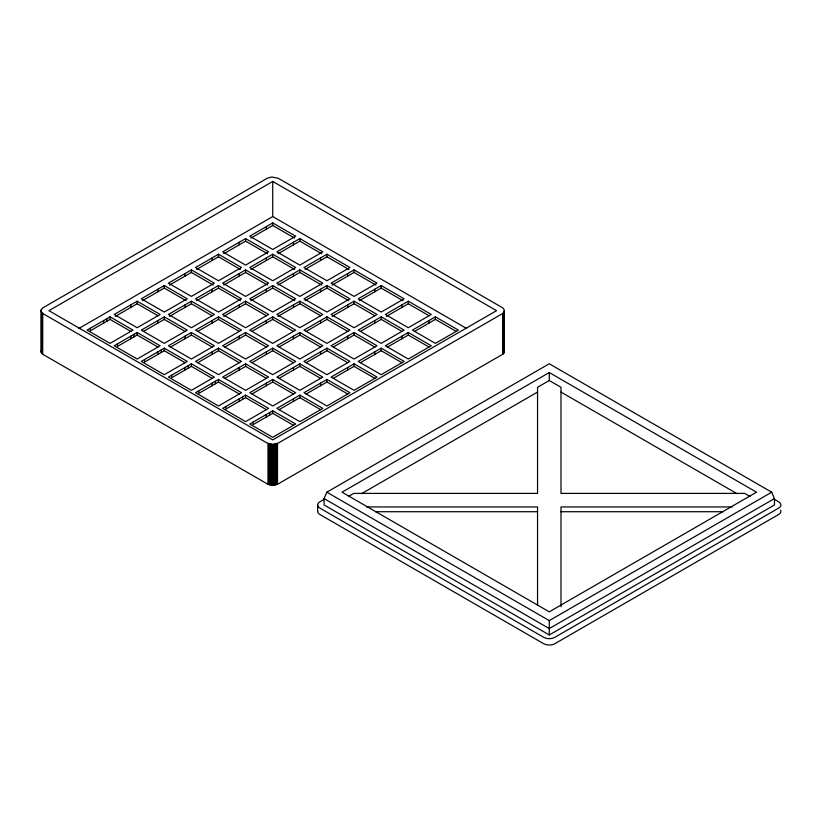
<?xml version="1.0" encoding="UTF-8"?>
<svg xmlns="http://www.w3.org/2000/svg" width="822" height="822" viewBox="0 0 822 822"><rect width="100%" height="100%" fill="white"/><g stroke="black" fill="none" stroke-linecap="round" stroke-linejoin="round"><path stroke-width="1.23" d="M41.172 310.079L41.367 311.836L43.391 313.86L267.201 443.079L272.729 444.394L278.257 443.079L502.067 313.86C504.975 312.73 504.975 308.61 502.067 307.479L278.257 178.261L271.712 176.977L267.201 178.261L42.713 307.921L41.172 310.079L41.172 352.093L42.713 354.251L267.972 484.302L272.729 485.237L277.487 484.302L502.735 354.251L504.092 352.679L504.287 350.922M41.367 350.336L41.172 352.093M324.074 498.574L326.837 492.193L549.271 363.766L771.704 492.193L774.468 498.574L774.468 504.955L549.271 634.964L324.074 504.955L324.074 498.574L549.271 628.583L774.468 498.574M272.729 181.457L48.919 310.665L272.729 439.883L496.539 310.665L272.729 181.457L272.729 216.546L466.629 328.492M78.83 328.492L272.729 216.546M110.045 316.85L87.081 330.115L110.045 343.37L133.02 330.115L110.045 316.85L110.045 319.398L130.832 331.4M137.161 301.201L114.196 314.456L137.161 327.721L160.126 314.456L137.161 301.201L137.161 303.75L115.296 316.367M164.277 285.542L141.302 298.807L164.277 312.062L187.241 298.807L164.277 285.542L164.277 288.101L186.152 300.729M191.392 269.893L168.418 283.148L191.392 296.413L214.357 283.148L191.392 269.893L191.392 272.442L213.268 285.07M218.498 254.234L195.533 267.499L218.498 280.754L241.473 267.499L218.498 254.234L218.498 256.793L240.373 269.421M245.614 238.585L222.649 251.84L245.614 265.105L268.578 251.84L245.614 238.585L245.614 241.134L267.489 253.762M272.729 222.926L249.754 236.191L272.729 249.446L295.694 236.191L272.729 222.926L272.729 225.485L294.605 238.113M110.045 319.398L90.358 330.773L90.358 328.214M142.412 300.718L164.277 288.101M169.527 285.07L191.392 272.442M196.643 269.411L218.498 256.793M223.748 253.762L245.614 241.134M250.864 238.103L272.729 225.485M137.161 332.499L114.196 345.764L137.161 359.029L160.126 345.764L137.161 332.499L137.161 335.057L157.947 347.059M164.277 316.85L141.302 330.115L164.277 343.37L187.241 330.115L164.277 316.85L164.277 319.398L185.053 331.4M191.392 301.201L168.418 314.456L191.392 327.721L214.357 314.456L191.392 301.201L191.392 303.75L169.527 316.367M218.498 285.542L195.533 298.807L218.498 312.062L241.473 298.807L218.498 285.542L218.498 288.101L240.373 300.729M245.614 269.893L222.649 283.148L245.614 296.413L268.578 283.148L245.614 269.893L245.614 272.442L267.489 285.07M272.729 254.234L249.754 267.499L272.729 280.754L295.694 267.499L272.729 254.234L272.729 256.793L294.605 269.421M299.845 238.585L276.87 251.84L299.845 265.105L322.81 251.84L299.845 238.585L299.845 241.134L321.71 253.762M137.161 335.057L117.474 346.422L117.474 343.873M143.521 331.389L164.277 319.398M196.643 300.718L218.498 288.101M223.748 285.07L245.614 272.442M250.864 269.411L272.729 256.793M277.98 253.762L299.845 241.134M164.277 348.158L141.302 361.423L164.277 374.678L187.241 361.423L164.277 348.158L164.277 350.706L185.053 362.708M191.392 332.499L168.418 345.764L191.392 359.029L214.357 345.764L191.392 332.499L191.392 335.057L212.168 347.059M218.498 316.85L195.533 330.115L218.498 343.37L241.473 330.115L218.498 316.85L218.498 319.398L239.284 331.4M245.614 301.201L222.649 314.456L245.614 327.721L268.578 314.456L245.614 301.201L245.614 303.75L223.748 316.367M272.729 285.542L249.754 298.807L272.729 312.062L295.694 298.807L272.729 285.542L272.729 288.101L294.605 300.729M299.845 269.893L276.87 283.148L299.845 296.413L322.81 283.148L299.845 269.893L299.845 272.442L321.71 285.07M326.951 254.234L303.986 267.499L326.951 280.754L349.925 267.499L326.951 254.234L326.951 256.793L348.826 269.421M164.277 350.706L144.59 362.081L144.59 359.522M170.627 347.038L191.392 335.057M197.742 331.389L218.498 319.398M250.864 300.718L272.729 288.101M277.98 285.07L299.845 272.442M305.096 269.411L326.951 256.793M191.392 363.807L168.418 377.072L191.392 390.337L214.357 377.072L191.392 363.807L191.392 366.365L212.168 378.356M218.498 348.158L195.533 361.423L218.498 374.678L241.473 361.423L218.498 348.158L218.498 350.706L239.284 362.708M245.614 332.499L222.649 345.764L245.614 359.029L268.578 345.764L245.614 332.499L245.614 335.057L266.4 347.059M272.729 316.85L249.754 330.115L272.729 343.37L295.694 330.115L272.729 316.85L272.729 319.398L293.505 331.4M299.845 301.201L276.87 314.456L299.845 327.721L322.81 314.456L299.845 301.201L299.845 303.75L277.98 316.367M326.951 285.542L303.986 298.807L326.951 312.062L349.925 298.807L326.951 285.542L326.951 288.101L348.826 300.729M354.066 269.893L331.102 283.148L354.066 296.413L377.031 283.148L354.066 269.893L354.066 272.442L375.942 285.07M191.392 366.365L171.706 377.73L171.706 375.181M197.742 362.697L218.498 350.706M224.858 347.038L245.614 335.057M251.974 331.389L272.729 319.398M305.096 300.718L326.951 288.101M332.201 285.07L354.066 272.442M218.498 379.466L195.533 392.721L218.498 405.986L241.473 392.721L218.498 379.466L218.498 382.014L239.284 394.015M245.614 363.807L222.649 377.072L245.614 390.337L268.578 377.072L245.614 363.807L245.614 366.365L266.4 378.356M272.729 348.158L249.754 361.423L272.729 374.678L295.694 361.423L272.729 348.158L272.729 350.706L293.505 362.708M299.845 332.499L276.87 345.764L299.845 359.029L322.81 345.764L299.845 332.499L299.845 335.057L320.621 347.059M326.951 316.85L303.986 330.115L326.951 343.37L349.925 330.115L326.951 316.85L326.951 319.398L347.737 331.4M354.066 301.201L331.102 314.456L354.066 327.721L377.031 314.456L354.066 301.201L354.066 303.75L332.201 316.367M381.182 285.542L358.207 298.807L381.182 312.062L404.147 298.807L381.182 285.542L381.182 288.101L403.057 300.729M218.498 382.014L198.811 393.389L198.811 390.83M224.858 378.346L245.614 366.365M251.974 362.697L272.729 350.706M279.079 347.038L299.845 335.057M306.195 331.389L326.951 319.398M359.317 300.718L381.182 288.101M245.614 395.115L222.649 408.38L245.614 421.635L268.578 408.38L245.614 395.115L245.614 397.673L266.4 409.664M272.729 379.466L249.754 392.721L272.729 405.986L295.694 392.721L272.729 379.466L272.729 382.014L293.505 394.015M299.845 363.807L276.87 377.072L299.845 390.337L322.81 377.072L299.845 363.807L299.845 366.365L320.621 378.356M326.951 348.158L303.986 361.423L326.951 374.678L349.925 361.423L326.951 348.158L326.951 350.706L347.737 362.708M354.066 332.499L331.102 345.764L354.066 359.029L377.031 345.764L354.066 332.499L354.066 335.057L374.853 347.059M381.182 316.85L358.207 330.115L381.182 343.37L404.147 330.115L381.182 316.85L381.182 319.398L401.958 331.4M408.298 301.201L385.323 314.456L408.298 327.721L431.262 314.456L408.298 301.201L408.298 303.75L386.432 316.367M245.614 397.673L225.927 409.037L225.927 406.489M251.974 394.005L272.729 382.014M279.079 378.346L299.845 366.365M306.195 362.697L326.951 350.706M333.311 347.038L354.066 335.057M360.426 331.389L381.182 319.398M272.729 410.774L249.754 424.029L272.729 437.294L295.694 424.029L272.729 410.774L272.729 413.322L293.505 425.323M299.845 395.115L276.87 408.38L299.845 421.635L322.81 408.38L299.845 395.115L299.845 397.673L320.621 409.664M326.951 379.466L303.986 392.721L326.951 405.986L349.925 392.721L326.951 379.466L326.951 382.014L347.737 394.015M354.066 363.807L331.102 377.072L354.066 390.337L377.031 377.072L354.066 363.807L354.066 366.365L374.853 378.356M381.182 348.158L358.207 361.423L381.182 374.678L404.147 361.423L381.182 348.158L381.182 350.706L401.958 362.708M408.298 332.499L385.323 345.764L408.298 359.029L431.262 345.764L408.298 332.499L408.298 335.057L429.074 347.059M435.403 316.85L412.439 330.115L435.403 343.37L458.378 330.115L435.403 316.85L435.403 319.398L456.189 331.4M272.729 413.322L253.042 424.686L253.042 422.138M279.079 409.654L299.845 397.673M306.195 394.005L326.951 382.014M333.311 378.346L354.066 366.365M360.426 362.697L381.182 350.706M387.532 347.038L408.298 335.057M414.648 331.389L435.403 319.398M324.361 499.201L319.933 501.759A7.819 4.511 0 0 0 319.933 508.14L543.743 637.358A7.819 4.511 0 0 0 554.799 637.358L778.609 508.14A7.819 4.511 0 0 0 778.609 501.759L774.18 499.201M549.271 372.541L342.034 492.193L549.271 611.835L756.507 492.193L549.271 372.541L549.271 380.524L560.994 387.285L560.994 493.395L744.783 493.395L750.116 496.478M348.436 496.478L353.758 493.395L537.547 493.395L537.547 387.285L549.271 380.524M361.516 493.703L537.547 392.073M326.837 492.193L549.271 620.61L771.704 492.193M366.53 506.938L537.547 506.938L537.547 605.372M732.022 506.938L560.994 506.938L560.994 606.646M375.459 511.716L537.547 511.716M560.994 511.716L723.083 511.716M408.298 303.75L429.074 315.751M560.994 392.073L737.036 493.703M354.066 303.75L374.853 315.751M299.845 303.75L320.621 315.751M245.614 303.75L266.4 315.751M191.392 303.75L212.168 315.751M137.161 303.75L157.947 315.751M549.271 620.61L549.271 634.964M504.359 310.665L504.287 352.093M504.092 311.836L504.092 352.679M503.763 312.391L503.763 353.234M503.311 312.925L503.311 353.768M502.735 313.418L502.735 354.251M429.012 320.539L429.012 323.087M401.907 304.89L401.907 307.438M401.907 336.198L401.907 338.746M374.791 289.231L374.791 291.789M374.791 320.539L374.791 323.087M374.791 351.847L374.791 354.395M347.675 273.582L347.675 276.13M347.675 304.89L347.675 307.438M347.675 336.198L347.675 338.746M347.675 367.496L347.675 370.054M320.559 257.923L320.559 260.482M320.559 289.231L320.559 291.789M320.559 320.539L320.559 323.087M320.559 351.847L320.559 354.395M320.559 383.155L320.559 385.703M317.641 504.955L317.641 511.335M293.454 242.274L293.454 244.822M293.454 273.582L293.454 276.13M293.454 304.89L293.454 307.438M293.454 336.198L293.454 338.746M293.454 367.496L293.454 370.054M293.454 398.804L293.454 401.362M277.487 443.469L277.487 484.302M276.634 443.798L276.634 484.631M275.719 444.055L275.719 484.898M274.753 444.24L274.753 485.083M273.747 444.363L273.747 485.196M272.729 444.394L272.729 485.237M271.712 444.363L271.712 485.196M270.705 444.24L270.705 485.083M269.739 444.055L269.739 484.898M269.616 412.562L269.616 415.12M268.825 443.798L268.825 484.631M267.972 443.469L267.972 484.302M266.338 226.615L266.338 229.174M266.338 257.923L266.338 260.482M266.338 289.231L266.338 291.789M266.338 320.539L266.338 323.087M266.338 351.847L266.338 354.395M266.338 383.155L266.338 385.703M266.338 414.463L266.338 417.011M242.511 396.913L242.511 399.461M239.223 242.274L239.223 244.822M239.223 273.582L239.223 276.13M239.223 304.89L239.223 307.438M239.223 336.198L239.223 338.746M239.223 367.496L239.223 370.054M239.223 398.804L239.223 401.362M215.395 381.264L215.395 383.812M212.107 257.923L212.107 260.482M212.107 289.231L212.107 291.789M212.107 320.539L212.107 323.087M212.107 351.847L212.107 354.395M212.107 383.155L212.107 385.703M188.279 365.605L188.279 368.153M185.001 273.582L185.001 276.13M185.001 304.89L185.001 307.438M185.001 336.198L185.001 338.746M185.001 367.496L185.001 370.054M161.163 349.956L161.163 352.504M157.886 289.231L157.886 291.789M157.886 320.539L157.886 323.087M157.886 351.847L157.886 354.395M134.058 334.297L134.058 336.856M130.77 304.89L130.77 307.438M130.77 336.198L130.77 338.746M106.942 318.648L106.942 321.197M103.664 320.539L103.664 323.087M42.713 313.418L42.713 354.251M42.148 312.925L42.148 353.768M41.696 312.391L41.696 353.234M41.367 309.504L41.367 352.679M317.713 510.739A7.819 4.511 0 0 0 319.933 514.521L543.743 643.739A7.819 4.511 0 0 0 554.799 643.739L778.609 514.521A7.819 4.511 0 0 0 780.633 510.164"/></g></svg>
